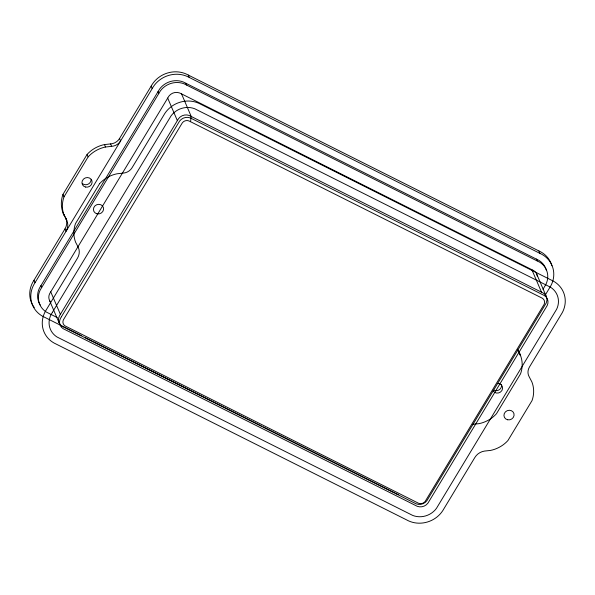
<?xml version="1.0" encoding="UTF-8"?>
<svg xmlns="http://www.w3.org/2000/svg" width="595" height="595" viewBox="0 0 595 595"><rect width="100%" height="100%" fill="white"/><g stroke="black" fill="none" stroke-linecap="round" stroke-linejoin="round"><path stroke-width="0.89" d="M190.556 121.715L188.868 120.911A5.37 4.953 -23.2 0 0 182.301 122.875L63.412 319.835A5.37 4.953 -23.2 0 0 65.108 325.941L418.657 503.303A5.37 4.953 -23.2 0 0 425.224 501.34L544.105 304.38A5.37 4.953 -23.2 0 0 542.409 298.274L190.556 121.715L191.196 116.404L181.549 93.884L179.623 92.976A8.806 8.122 -23.2 0 0 168.846 96.197L49.645 293.677A8.806 8.122 -23.2 0 0 50.687 302.23M546.374 270.182A19.375 17.872 -23.2 0 0 539.033 260.439L183.297 81.984A19.375 17.872 -23.2 0 0 159.594 89.072L39.419 288.166A19.375 17.872 -23.2 0 0 40.215 304.982M543.004 289.296L545.935 284.313A19.375 17.872 -23.2 0 0 539.814 262.269L184.078 83.813A19.375 17.872 -23.2 0 0 160.375 90.894L40.2 289.996A19.375 17.872 -23.2 0 0 46.321 312.04L57.217 317.581M60.378 314.324L59.299 316.198A8.806 8.122 -23.2 0 0 62.081 326.224L416.165 503.853A8.806 8.122 -23.2 0 0 426.935 500.633L546.136 303.145A8.806 8.122 -23.2 0 0 543.354 293.119L189.269 115.497A8.806 8.122 -23.2 0 0 178.5 118.717L60.378 314.324L50.724 291.803M63.115 213.077L65.777 218.134A12.867 11.87 -23.2 0 1 64.989 228.889L66.038 231.329A12.867 11.87 -23.2 0 0 66.819 220.567L63.115 213.077A30.025 27.705 -23.2 0 1 62.966 194.409L87.086 154.447A30.025 27.705 -23.2 0 1 104.467 144.578L110.573 143.916A10.665 9.84 -23.2 0 0 119.535 138.523L151.137 86.178A26.254 24.217 -23.2 0 1 188.295 75.067L538.906 250.956A26.254 24.217 -23.2 0 1 551.915 265.779M64.163 215.509A30.025 27.705 -23.2 0 1 64.007 196.841L88.127 156.887A30.025 27.705 -23.2 0 1 105.508 147.01L111.615 146.355A10.665 9.84 -23.2 0 0 120.584 140.963L119.535 138.523M34.265 307.503A26.254 24.217 -23.2 0 1 33.982 280.267L64.989 228.889M81.173 335.602L44.618 317.269A26.254 24.217 -23.2 0 1 35.023 282.707L152.179 88.61A26.254 24.217 -23.2 0 1 189.336 77.499L539.948 253.388A26.254 24.217 -23.2 0 1 549.542 287.95L545.236 295.09M472.951 424.302L479.057 423.647A30.025 27.705 -23.2 0 0 496.438 413.77L520.558 373.809A30.025 27.705 -23.2 0 0 520.402 355.141L517.843 349.823M181.549 93.884L533.708 270.606A8.806 8.122 -23.2 0 1 537.263 276.139M85.323 337.692L91.972 341.024M93.638 341.857L261.465 426.05M263.124 426.883L394.396 492.734M520.402 355.141L517.747 350.091A10.665 9.84 -23.2 0 1 517.353 349.347M538.906 250.956L539.948 253.388M536.437 259.063L537.218 260.893M536.66 273.975L546.314 296.488M531.826 269.609L541.48 292.123M188.295 75.067L189.336 77.499M185.952 83.24L186.741 85.07M167.678 98.034L177.332 120.554M157.98 91.608L158.768 93.43M151.137 86.178L152.179 88.61M110.573 143.916L111.615 146.355M104.467 144.578L105.508 147.01M87.086 154.447L88.127 156.887M62.966 194.409L64.007 196.841M65.777 218.134L66.819 220.567M49.467 300.334L59.121 322.854M40.906 285.57L41.687 287.4M33.982 280.267L35.023 282.707M519.361 352.709A30.025 27.705 -23.2 0 1 520.32 355.691M398.367 494.638A26.254 24.217 -23.2 0 1 395.229 493.151M501.421 384.385A5.147 4.753 -23.2 0 1 499.555 389.532A5.147 4.753 -23.2 0 1 493.91 390.141M91.072 179.69A5.147 4.753 -23.2 0 1 87.889 184.279A5.147 4.753 -23.2 0 1 82.355 183.491M497.584 383.485A5.147 4.753 -23.2 0 1 501.92 390.491A5.147 4.753 -23.2 0 1 493.106 390.9M52.382 312.353L50.895 314.948A19.375 17.872 -23.2 0 0 57.016 336.993L412.752 515.448A19.375 17.872 -23.2 0 0 436.455 508.361L556.63 309.266A19.375 17.872 -23.2 0 0 550.509 287.221L194.773 108.766A19.375 17.872 -23.2 0 0 171.07 115.854L52.382 312.353M61.419 316.756L60.34 318.637A8.806 8.122 -23.2 0 0 63.122 328.656L417.207 506.286A8.806 8.122 -23.2 0 0 427.984 503.065L547.184 305.577A8.806 8.122 -23.2 0 0 544.403 295.559L190.318 117.929A8.806 8.122 -23.2 0 0 179.541 121.149L61.419 316.756M99.61 183.662L75.491 223.623A30.025 27.705 -23.2 0 0 75.639 242.291L78.302 247.349A12.867 11.87 -23.2 0 1 77.514 258.104L46.499 309.482A26.254 24.217 -23.2 0 0 56.094 344.044L406.705 519.933A26.254 24.217 -23.2 0 0 443.863 508.822L474.877 457.443A12.867 11.87 -23.2 0 1 484.427 451.084L490.533 450.422A30.025 27.705 -23.2 0 0 507.914 440.553L532.034 400.591A30.025 27.705 -23.2 0 0 531.885 381.923L529.223 376.866A10.665 9.84 -23.2 0 1 529.424 367.078L561.018 314.733A26.254 24.217 -23.2 0 0 551.431 280.171L200.812 104.281A26.254 24.217 -23.2 0 0 163.655 115.393L132.06 167.738A10.665 9.84 -23.2 0 1 123.091 173.13L116.984 173.792A30.025 27.705 -23.2 0 0 99.61 183.662M507.654 419.78A5.147 4.753 -23.2 0 0 513.946 413.599A5.147 4.753 -23.2 0 0 505.453 411.844A5.147 4.753 -23.2 0 0 507.654 419.78M97.141 213.843A5.147 4.753 -23.2 0 0 103.433 207.67A5.147 4.753 -23.2 0 0 94.94 205.907A5.147 4.753 -23.2 0 0 97.141 213.843M85.665 187.068A5.147 4.753 -23.2 0 0 91.957 180.887A5.147 4.753 -23.2 0 0 83.464 179.125A5.147 4.753 -23.2 0 0 85.665 187.068"/></g></svg>
